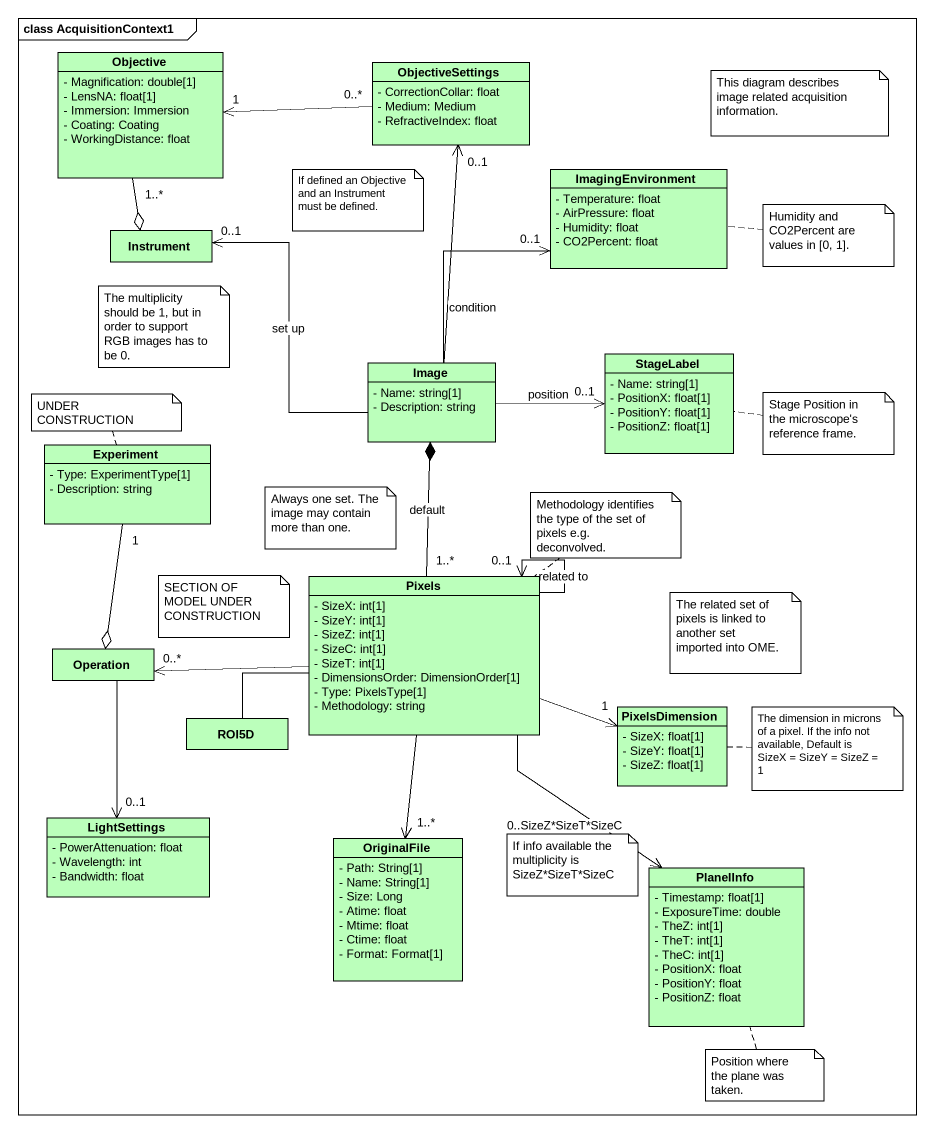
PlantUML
@startuml
mainframe class AcquisitionContext1
hide circle
hide empty members
skinparam classAttributeIconSize 0
class Objective #BBFFBB {
  - Magnification: double[1]
  - LensNA: float[1]
  - Immersion: Immersion
  - Coating: Coating
  - WorkingDistance: float
}
class ObjectiveSettings #BBFFBB {
  - CorrectionCollar: float
  - Medium: Medium
  - RefractiveIndex: float
}
class ImagingEnvironment #BBFFBB {
  - Temperature: float
  - AirPressure: float
  - Humidity: float
  - CO2Percent: float
}
class Instrument #BBFFBB
class Image #BBFFBB {
  - Name: string[1]
  - Description: string
}
class StageLabel #BBFFBB {
  - Name: string[1]
  - PositionX: float[1]
  - PositionY: float[1]
  - PositionZ: float[1]
}
class Experiment #BBFFBB {
  - Type: ExperimentType[1]
  - Description: string
}
class Pixels #BBFFBB {
  - SizeX: int[1]
  - SizeY: int[1]
  - SizeZ: int[1]
  - SizeC: int[1]
  - SizeT: int[1]
  - DimensionsOrder: DimensionOrder[1]
  - Type: PixelsType[1]
  - Methodology: string
}
class Operation #BBFFBB
class ROI5D #BBFFBB
class PixelsDimension #BBFFBB {
  - SizeX: float[1]
  - SizeY: float[1]
  - SizeZ: float[1]
}
class LightSettings #BBFFBB {
  - PowerAttenuation: float
  - Wavelength: int
  - Bandwidth: float
}
class OriginalFile #BBFFBB {
  - Path: String[1]
  - Name: String[1]
  - Size: Long
  - Atime: float
  - Mtime: float
  - Ctime: float
  - Format: Format[1]
}
class PlaneIInfo #BBFFBB {
  - Timestamp: float[1]
  - ExposureTime: double
  - TheZ: int[1]
  - TheT: int[1]
  - TheC: int[1]
  - PositionX: float
  - PositionY: float
  - PositionZ: float
}
Objective "1..*" --o Instrument
ObjectiveSettings "0..*" -left-> "1" Objective
Image -up-> "0..1" ObjectiveSettings
Image -up-> "0..1" ImagingEnvironment : condition
Image -left-> "0..1" Instrument : set up
Image -right-> "0..1" StageLabel : position
Experiment "1" --o Operation
Pixels "1..*" -up-* Image : default
Pixels --> "0..1" Pixels : related to
Pixels -left-> "0..*" Operation
Pixels -right-> "1" PixelsDimension
Pixels --> "1..*" OriginalFile
Pixels --> "0..SizeZ*SizeT*SizeC" PlaneIInfo
Operation --> "0..1" LightSettings
ROI5D -right- Pixels
note as N1
  This diagram describes image related acquisition information.
end note
note as N2
  If defined an Objective and an Instrument must be defined.
end note
note right of ImagingEnvironment : Humidity and CO2Percent are values in [0, 1].
note as N4
  The multiplicity should be 1, but in order to support RGB images has to be 0.
end note
note top of Experiment : UNDER CONSTRUCTION
note right of StageLabel : Stage Position in the microscope's reference frame.
note as N7
  Always one set. The image may contain more than one.
end note
note top of Pixels : Methodology identifies the type of the set of pixels e.g. deconvolved.
note as N9
  SECTION OF MODEL UNDER CONSTRUCTION
end note
note as N10
  The related set of pixels is linked to another set imported into OME.
end note
note right of PixelsDimension
  The dimension in microns of a pixel. If the info not available, Default is
  SizeX = SizeY = SizeZ = 1
end note
note as N12
  If info available the multiplicity is SizeZ*SizeT*SizeC
end note
note bottom of PlaneIInfo : Position where the plane was taken.
@enduml
